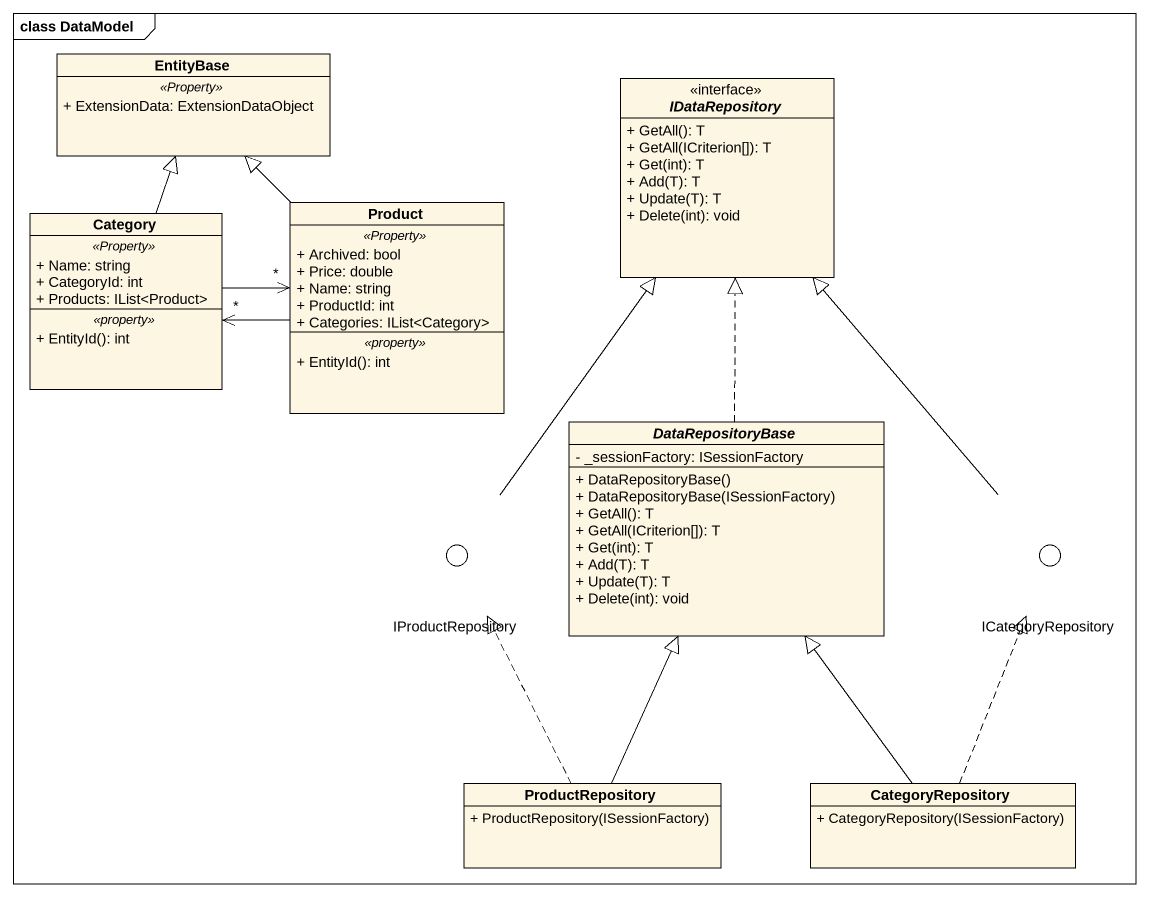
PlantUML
@startuml
mainframe class DataModel
allowmixing
hide circle
hide empty members
skinparam classAttributeIconSize 0
class EntityBase {
  .. <<Property>> ..
  + ExtensionData: ExtensionDataObject
}
interface IDataRepository <<interface>> {
  + GetAll(): T
  + GetAll(ICriterion[]): T
  + Get(int): T
  + Add(T): T
  + Update(T): T
  + Delete(int): void
}
class Category {
  .. <<Property>> ..
  + Name: string
  + CategoryId: int
  + Products: IList<Product>
  .. <<property>> ..
  + EntityId(): int
}
class Product {
  .. <<Property>> ..
  + Archived: bool
  + Price: double
  + Name: string
  + ProductId: int
  + Categories: IList<Category>
  .. <<property>> ..
  + EntityId(): int
}
abstract class DataRepositoryBase {
  - _sessionFactory: ISessionFactory
  + DataRepositoryBase()
  + DataRepositoryBase(ISessionFactory)
  + GetAll(): T
  + GetAll(ICriterion[]): T
  + Get(int): T
  + Add(T): T
  + Update(T): T
  + Delete(int): void
}
() IProductRepository <<interface>>
() ICategoryRepository <<interface>>
class ProductRepository {
  + ProductRepository(ISessionFactory)
}
class CategoryRepository {
  + CategoryRepository(ISessionFactory)
}
Category -up-|> EntityBase
Category -right-> "*" Product
Product -up-|> EntityBase
Product -left-> "*" Category
DataRepositoryBase .up.|> IDataRepository
IProductRepository -up-|> IDataRepository
ICategoryRepository -up-|> IDataRepository
ProductRepository -up-|> DataRepositoryBase
ProductRepository .up.|> IProductRepository
CategoryRepository -up-|> DataRepositoryBase
CategoryRepository .up.|> ICategoryRepository
@enduml
